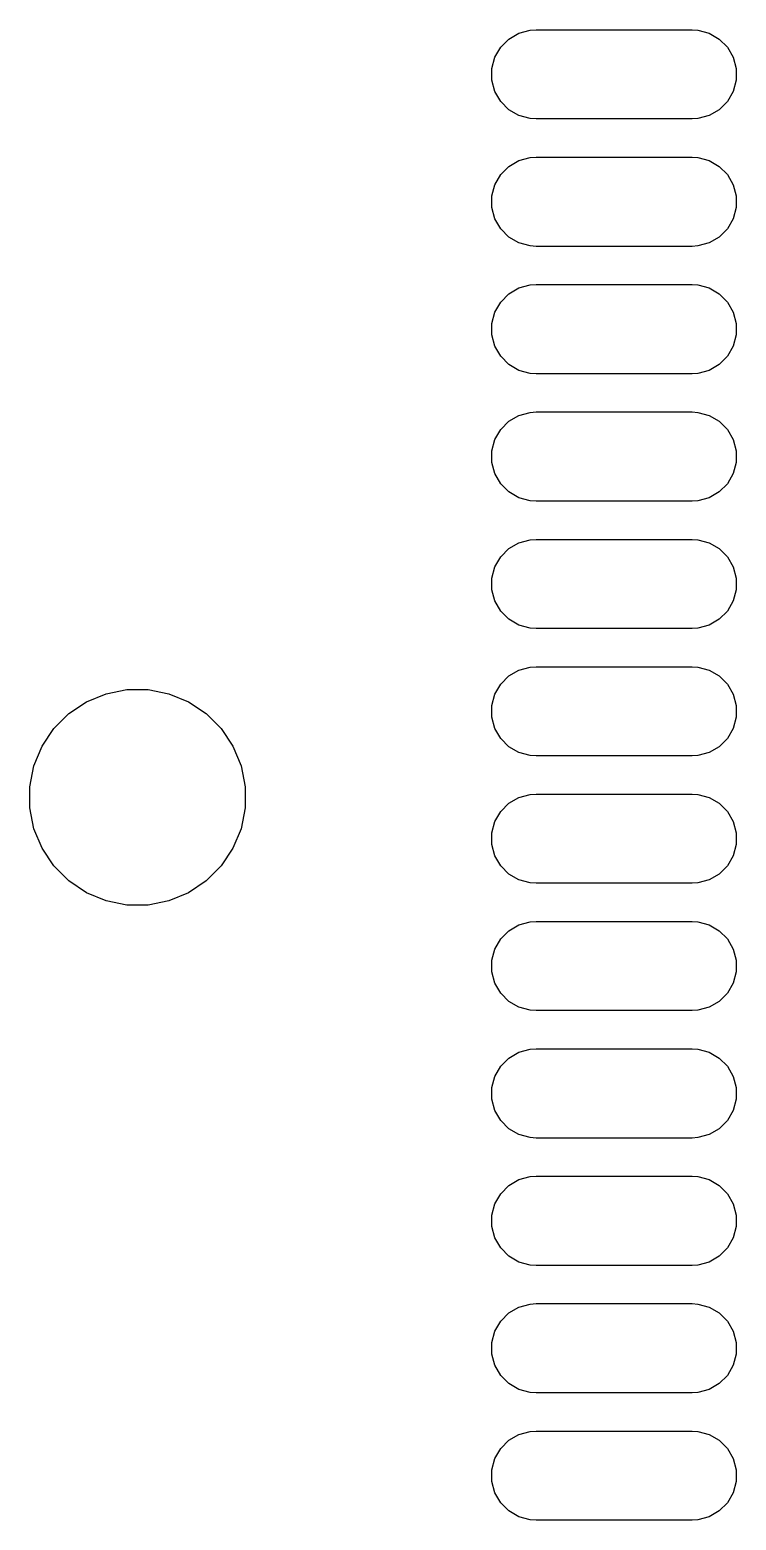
# Model space of a CAD drawing. Extents: x 76 to 193, y -170 to -23.
# Drawn here: x 155.93 to 161.48, y -145.13 to -133.43 of the extents above; entities that cross this region are included whole.
import ezdxf

# ---------------------------------------------------------------- set-up
doc = ezdxf.new("R2010")
doc.units = 0
doc.layers.add('BLACK', color=7, linetype='CONTINUOUS')

msp = doc.modelspace()

# ---------------------------------------------------------------- linework, layer by layer
at = {"layer": 'BLACK', "linetype": 'Continuous'}
for p, q in [((159.691433, -133.502896), (159.770561, -133.457212)), ((159.691433, -133.502896), (159.770561, -133.457212)), ((159.770561, -133.457212), (159.858816, -133.433564)), ((159.770561, -133.457212), (159.858816, -133.433564)), ((159.858816, -133.433564), (159.9045, -133.43057)), ((159.858816, -133.433564), (159.9045, -133.43057)), ((159.9045, -133.43057), (161.1295, -133.43057)), ((159.9045, -133.43057), (161.1295, -133.43057)), ((161.1295, -133.43057), (161.175184, -133.433564)), ((161.1295, -133.43057), (161.175184, -133.433564)), ((161.175184, -133.433564), (161.263439, -133.457212)), ((161.175184, -133.433564), (161.263439, -133.457212)), ((161.263439, -133.457212), (161.342567, -133.502896)), ((161.263439, -133.457212), (161.342567, -133.502896)), ((159.581142, -133.646631), (159.626826, -133.567503)), ((159.581142, -133.646631), (159.626826, -133.567503)), ((159.626826, -133.567503), (159.691433, -133.502896)), ((159.626826, -133.567503), (159.691433, -133.502896)), ((161.342567, -133.502896), (161.407174, -133.567503)), ((161.342567, -133.502896), (161.407174, -133.567503)), ((161.407174, -133.567503), (161.452858, -133.646631)), ((161.407174, -133.567503), (161.452858, -133.646631)), ((159.557494, -133.734886), (159.581142, -133.646631)), ((159.557494, -133.734886), (159.581142, -133.646631)), ((161.452858, -133.646631), (161.476506, -133.734886)), ((161.452858, -133.646631), (161.476506, -133.734886)), ((159.557494, -133.826254), (159.557494, -133.734886)), ((159.557494, -133.826254), (159.557494, -133.734886)), ((159.581142, -133.914509), (159.557494, -133.826254)), ((159.581142, -133.914509), (159.557494, -133.826254)), ((161.476506, -133.826254), (161.452858, -133.914509)), ((161.476506, -133.826254), (161.452858, -133.914509)), ((161.476506, -133.734886), (161.476506, -133.826254)), ((161.476506, -133.734886), (161.476506, -133.826254)), ((159.626826, -133.993637), (159.581142, -133.914509)), ((159.626826, -133.993637), (159.581142, -133.914509)), ((161.452858, -133.914509), (161.407174, -133.993637)), ((161.452858, -133.914509), (161.407174, -133.993637)), ((159.691433, -134.058244), (159.626826, -133.993637)), ((159.691433, -134.058244), (159.626826, -133.993637)), ((159.770561, -134.103928), (159.691433, -134.058244)), ((159.770561, -134.103928), (159.691433, -134.058244)), ((161.342567, -134.058244), (161.263439, -134.103928)), ((161.342567, -134.058244), (161.263439, -134.103928)), ((161.407174, -133.993637), (161.342567, -134.058244)), ((161.407174, -133.993637), (161.342567, -134.058244)), ((159.858816, -134.127576), (159.770561, -134.103928)), ((159.858816, -134.127576), (159.770561, -134.103928)), ((159.9045, -134.13057), (159.858816, -134.127576)), ((159.9045, -134.13057), (159.858816, -134.127576)), ((161.1295, -134.13057), (159.9045, -134.13057)), ((161.1295, -134.13057), (159.9045, -134.13057)), ((161.175184, -134.127576), (161.1295, -134.13057)), ((161.175184, -134.127576), (161.1295, -134.13057)), ((161.263439, -134.103928), (161.175184, -134.127576)), ((161.263439, -134.103928), (161.175184, -134.127576)), ((159.858816, -134.433564), (159.9045, -134.43057)), ((159.858816, -134.433564), (159.9045, -134.43057)), ((159.9045, -134.43057), (161.1295, -134.43057)), ((159.9045, -134.43057), (161.1295, -134.43057)), ((161.1295, -134.43057), (161.175184, -134.433564)), ((161.1295, -134.43057), (161.175184, -134.433564)), ((159.626826, -134.567503), (159.691433, -134.502896)), ((159.626826, -134.567503), (159.691433, -134.502896)), ((159.691433, -134.502896), (159.770561, -134.457212)), ((159.691433, -134.502896), (159.770561, -134.457212)), ((159.770561, -134.457212), (159.858816, -134.433564)), ((159.770561, -134.457212), (159.858816, -134.433564)), ((161.175184, -134.433564), (161.263439, -134.457212)), ((161.175184, -134.433564), (161.263439, -134.457212)), ((161.263439, -134.457212), (161.342567, -134.502896)), ((161.263439, -134.457212), (161.342567, -134.502896)), ((161.342567, -134.502896), (161.407174, -134.567503)), ((161.342567, -134.502896), (161.407174, -134.567503)), ((159.557494, -134.734886), (159.581142, -134.646631)), ((159.557494, -134.734886), (159.581142, -134.646631)), ((159.581142, -134.646631), (159.626826, -134.567503)), ((159.581142, -134.646631), (159.626826, -134.567503)), ((161.407174, -134.567503), (161.452858, -134.646631)), ((161.407174, -134.567503), (161.452858, -134.646631)), ((161.452858, -134.646631), (161.476506, -134.734886)), ((161.452858, -134.646631), (161.476506, -134.734886)), ((159.557494, -134.826254), (159.557494, -134.734886)), ((159.557494, -134.826254), (159.557494, -134.734886)), ((161.476506, -134.734886), (161.476506, -134.826254)), ((161.476506, -134.734886), (161.476506, -134.826254)), ((159.581142, -134.914509), (159.557494, -134.826254)), ((159.581142, -134.914509), (159.557494, -134.826254)), ((161.476506, -134.826254), (161.452858, -134.914509)), ((161.476506, -134.826254), (161.452858, -134.914509)), ((159.626826, -134.993637), (159.581142, -134.914509)), ((159.626826, -134.993637), (159.581142, -134.914509)), ((159.691433, -135.058244), (159.626826, -134.993637)), ((159.691433, -135.058244), (159.626826, -134.993637)), ((161.407174, -134.993637), (161.342567, -135.058244)), ((161.407174, -134.993637), (161.342567, -135.058244)), ((161.452858, -134.914509), (161.407174, -134.993637)), ((161.452858, -134.914509), (161.407174, -134.993637)), ((159.770561, -135.103928), (159.691433, -135.058244)), ((159.770561, -135.103928), (159.691433, -135.058244)), ((159.858816, -135.127576), (159.770561, -135.103928)), ((159.858816, -135.127576), (159.770561, -135.103928)), ((159.9045, -135.13057), (159.858816, -135.127576)), ((159.9045, -135.13057), (159.858816, -135.127576)), ((161.1295, -135.13057), (159.9045, -135.13057)), ((161.1295, -135.13057), (159.9045, -135.13057)), ((161.175184, -135.127576), (161.1295, -135.13057)), ((161.175184, -135.127576), (161.1295, -135.13057)), ((161.263439, -135.103928), (161.175184, -135.127576)), ((161.263439, -135.103928), (161.175184, -135.127576)), ((161.342567, -135.058244), (161.263439, -135.103928)), ((161.342567, -135.058244), (161.263439, -135.103928)), ((159.691433, -135.502896), (159.770561, -135.457212)), ((159.691433, -135.502896), (159.770561, -135.457212)), ((159.770561, -135.457212), (159.858816, -135.433564)), ((159.770561, -135.457212), (159.858816, -135.433564)), ((159.858816, -135.433564), (159.9045, -135.43057)), ((159.858816, -135.433564), (159.9045, -135.43057)), ((159.9045, -135.43057), (161.1295, -135.43057)), ((159.9045, -135.43057), (161.1295, -135.43057)), ((161.1295, -135.43057), (161.175184, -135.433564)), ((161.1295, -135.43057), (161.175184, -135.433564)), ((161.175184, -135.433564), (161.263439, -135.457212)), ((161.175184, -135.433564), (161.263439, -135.457212)), ((161.263439, -135.457212), (161.342567, -135.502896)), ((161.263439, -135.457212), (161.342567, -135.502896)), ((159.581142, -135.646631), (159.626826, -135.567503)), ((159.581142, -135.646631), (159.626826, -135.567503)), ((159.626826, -135.567503), (159.691433, -135.502896)), ((159.626826, -135.567503), (159.691433, -135.502896)), ((161.342567, -135.502896), (161.407174, -135.567503)), ((161.342567, -135.502896), (161.407174, -135.567503)), ((161.407174, -135.567503), (161.452858, -135.646631)), ((161.407174, -135.567503), (161.452858, -135.646631)), ((159.557494, -135.734886), (159.581142, -135.646631)), ((159.557494, -135.734886), (159.581142, -135.646631)), ((161.452858, -135.646631), (161.476506, -135.734886)), ((161.452858, -135.646631), (161.476506, -135.734886)), ((159.557494, -135.826254), (159.557494, -135.734886)), ((159.557494, -135.826254), (159.557494, -135.734886)), ((159.581142, -135.914509), (159.557494, -135.826254)), ((159.581142, -135.914509), (159.557494, -135.826254)), ((161.476506, -135.826254), (161.452858, -135.914509)), ((161.476506, -135.826254), (161.452858, -135.914509)), ((161.476506, -135.734886), (161.476506, -135.826254)), ((161.476506, -135.734886), (161.476506, -135.826254)), ((159.626826, -135.993637), (159.581142, -135.914509)), ((159.626826, -135.993637), (159.581142, -135.914509)), ((161.452858, -135.914509), (161.407174, -135.993637)), ((161.452858, -135.914509), (161.407174, -135.993637)), ((159.691433, -136.058244), (159.626826, -135.993637)), ((159.691433, -136.058244), (159.626826, -135.993637)), ((159.770561, -136.103928), (159.691433, -136.058244)), ((159.770561, -136.103928), (159.691433, -136.058244)), ((161.342567, -136.058244), (161.263439, -136.103928)), ((161.342567, -136.058244), (161.263439, -136.103928)), ((161.407174, -135.993637), (161.342567, -136.058244)), ((161.407174, -135.993637), (161.342567, -136.058244)), ((159.858816, -136.127576), (159.770561, -136.103928)), ((159.858816, -136.127576), (159.770561, -136.103928)), ((159.9045, -136.13057), (159.858816, -136.127576)), ((159.9045, -136.13057), (159.858816, -136.127576)), ((161.1295, -136.13057), (159.9045, -136.13057)), ((161.1295, -136.13057), (159.9045, -136.13057)), ((161.175184, -136.127576), (161.1295, -136.13057)), ((161.175184, -136.127576), (161.1295, -136.13057)), ((161.263439, -136.103928), (161.175184, -136.127576)), ((161.263439, -136.103928), (161.175184, -136.127576)), ((159.626826, -136.567503), (159.691433, -136.502896)), ((159.626826, -136.567503), (159.691433, -136.502896)), ((159.691433, -136.502896), (159.770561, -136.457212)), ((159.691433, -136.502896), (159.770561, -136.457212)), ((159.770561, -136.457212), (159.858816, -136.433564)), ((159.770561, -136.457212), (159.858816, -136.433564)), ((159.858816, -136.433564), (159.9045, -136.43057)), ((159.858816, -136.433564), (159.9045, -136.43057)), ((159.9045, -136.43057), (161.1295, -136.43057)), ((159.9045, -136.43057), (161.1295, -136.43057)), ((161.1295, -136.43057), (161.175184, -136.433564)), ((161.1295, -136.43057), (161.175184, -136.433564)), ((161.175184, -136.433564), (161.263439, -136.457212)), ((161.175184, -136.433564), (161.263439, -136.457212)), ((161.263439, -136.457212), (161.342567, -136.502896)), ((161.263439, -136.457212), (161.342567, -136.502896)), ((161.342567, -136.502896), (161.407174, -136.567503)), ((161.342567, -136.502896), (161.407174, -136.567503)), ((159.557494, -136.734886), (159.581142, -136.646631)), ((159.557494, -136.734886), (159.581142, -136.646631)), ((159.581142, -136.646631), (159.626826, -136.567503)), ((159.581142, -136.646631), (159.626826, -136.567503)), ((161.407174, -136.567503), (161.452858, -136.646631)), ((161.407174, -136.567503), (161.452858, -136.646631)), ((161.452858, -136.646631), (161.476506, -136.734886)), ((161.452858, -136.646631), (161.476506, -136.734886)), ((159.557494, -136.826254), (159.557494, -136.734886)), ((159.557494, -136.826254), (159.557494, -136.734886)), ((161.476506, -136.734886), (161.476506, -136.826254)), ((161.476506, -136.734886), (161.476506, -136.826254)), ((159.581142, -136.914509), (159.557494, -136.826254)), ((159.581142, -136.914509), (159.557494, -136.826254)), ((161.476506, -136.826254), (161.452858, -136.914509)), ((161.476506, -136.826254), (161.452858, -136.914509)), ((159.626826, -136.993637), (159.581142, -136.914509)), ((159.626826, -136.993637), (159.581142, -136.914509)), ((159.691433, -137.058244), (159.626826, -136.993637)), ((159.691433, -137.058244), (159.626826, -136.993637)), ((161.407174, -136.993637), (161.342567, -137.058244)), ((161.407174, -136.993637), (161.342567, -137.058244)), ((161.452858, -136.914509), (161.407174, -136.993637)), ((161.452858, -136.914509), (161.407174, -136.993637)), ((159.770561, -137.103928), (159.691433, -137.058244)), ((159.770561, -137.103928), (159.691433, -137.058244)), ((159.858816, -137.127576), (159.770561, -137.103928)), ((159.858816, -137.127576), (159.770561, -137.103928)), ((161.263439, -137.103928), (161.175184, -137.127576)), ((161.263439, -137.103928), (161.175184, -137.127576)), ((161.342567, -137.058244), (161.263439, -137.103928)), ((161.342567, -137.058244), (161.263439, -137.103928)), ((159.9045, -137.13057), (159.858816, -137.127576)), ((159.9045, -137.13057), (159.858816, -137.127576)), ((161.1295, -137.13057), (159.9045, -137.13057)), ((161.1295, -137.13057), (159.9045, -137.13057)), ((161.175184, -137.127576), (161.1295, -137.13057)), ((161.175184, -137.127576), (161.1295, -137.13057)), ((159.691433, -137.502896), (159.770561, -137.457212)), ((159.691433, -137.502896), (159.770561, -137.457212)), ((159.770561, -137.457212), (159.858816, -137.433564)), ((159.770561, -137.457212), (159.858816, -137.433564)), ((159.858816, -137.433564), (159.9045, -137.43057)), ((159.858816, -137.433564), (159.9045, -137.43057)), ((159.9045, -137.43057), (161.1295, -137.43057)), ((159.9045, -137.43057), (161.1295, -137.43057)), ((161.1295, -137.43057), (161.175184, -137.433564)), ((161.1295, -137.43057), (161.175184, -137.433564)), ((161.175184, -137.433564), (161.263439, -137.457212)), ((161.175184, -137.433564), (161.263439, -137.457212)), ((161.263439, -137.457212), (161.342567, -137.502896)), ((161.263439, -137.457212), (161.342567, -137.502896)), ((159.581142, -137.646631), (159.626826, -137.567503)), ((159.581142, -137.646631), (159.626826, -137.567503)), ((159.626826, -137.567503), (159.691433, -137.502896)), ((159.626826, -137.567503), (159.691433, -137.502896)), ((161.342567, -137.502896), (161.407174, -137.567503)), ((161.342567, -137.502896), (161.407174, -137.567503)), ((161.407174, -137.567503), (161.452858, -137.646631)), ((161.407174, -137.567503), (161.452858, -137.646631)), ((159.557494, -137.734886), (159.581142, -137.646631)), ((159.557494, -137.734886), (159.581142, -137.646631)), ((161.452858, -137.646631), (161.476506, -137.734886)), ((161.452858, -137.646631), (161.476506, -137.734886)), ((159.557494, -137.826254), (159.557494, -137.734886)), ((159.557494, -137.826254), (159.557494, -137.734886)), ((161.476506, -137.734886), (161.476506, -137.826254)), ((161.476506, -137.734886), (161.476506, -137.826254)), ((159.581142, -137.914509), (159.557494, -137.826254)), ((159.581142, -137.914509), (159.557494, -137.826254)), ((159.626826, -137.993637), (159.581142, -137.914509)), ((159.626826, -137.993637), (159.581142, -137.914509)), ((161.452858, -137.914509), (161.407174, -137.993637)), ((161.452858, -137.914509), (161.407174, -137.993637)), ((161.476506, -137.826254), (161.452858, -137.914509)), ((161.476506, -137.826254), (161.452858, -137.914509)), ((159.691433, -138.058244), (159.626826, -137.993637)), ((159.691433, -138.058244), (159.626826, -137.993637)), ((159.770561, -138.103928), (159.691433, -138.058244)), ((159.770561, -138.103928), (159.691433, -138.058244)), ((161.342567, -138.058244), (161.263439, -138.103928)), ((161.342567, -138.058244), (161.263439, -138.103928)), ((161.407174, -137.993637), (161.342567, -138.058244)), ((161.407174, -137.993637), (161.342567, -138.058244)), ((159.858816, -138.127576), (159.770561, -138.103928)), ((159.858816, -138.127576), (159.770561, -138.103928)), ((159.9045, -138.13057), (159.858816, -138.127576)), ((159.9045, -138.13057), (159.858816, -138.127576)), ((161.1295, -138.13057), (159.9045, -138.13057)), ((161.1295, -138.13057), (159.9045, -138.13057)), ((161.175184, -138.127576), (161.1295, -138.13057)), ((161.175184, -138.127576), (161.1295, -138.13057)), ((161.263439, -138.103928), (161.175184, -138.127576)), ((161.263439, -138.103928), (161.175184, -138.127576)), ((159.626826, -138.567503), (159.691433, -138.502896)), ((159.626826, -138.567503), (159.691433, -138.502896)), ((159.691433, -138.502896), (159.770561, -138.457212)), ((159.691433, -138.502896), (159.770561, -138.457212)), ((159.770561, -138.457212), (159.858816, -138.433564)), ((159.770561, -138.457212), (159.858816, -138.433564)), ((159.858816, -138.433564), (159.9045, -138.43057)), ((159.858816, -138.433564), (159.9045, -138.43057)), ((159.9045, -138.43057), (161.1295, -138.43057)), ((159.9045, -138.43057), (161.1295, -138.43057)), ((161.1295, -138.43057), (161.175184, -138.433564)), ((161.1295, -138.43057), (161.175184, -138.433564)), ((161.175184, -138.433564), (161.263439, -138.457212)), ((161.175184, -138.433564), (161.263439, -138.457212)), ((161.263439, -138.457212), (161.342567, -138.502896)), ((161.263439, -138.457212), (161.342567, -138.502896)), ((161.342567, -138.502896), (161.407174, -138.567503)), ((161.342567, -138.502896), (161.407174, -138.567503)), ((156.373813, -138.705937), (156.527758, -138.642171)), ((156.527758, -138.642171), (156.691185, -138.609663)), ((156.691185, -138.609663), (156.857815, -138.609663)), ((156.857815, -138.609663), (157.021242, -138.642171)), ((157.021242, -138.642171), (157.175187, -138.705937)), ((159.581142, -138.646631), (159.626826, -138.567503)), ((159.581142, -138.646631), (159.626826, -138.567503)), ((161.407174, -138.567503), (161.452858, -138.646631)), ((161.407174, -138.567503), (161.452858, -138.646631)), ((156.235266, -138.798511), (156.373813, -138.705937)), ((157.175187, -138.705937), (157.313734, -138.798511)), ((159.557494, -138.734886), (159.581142, -138.646631)), ((159.557494, -138.734886), (159.581142, -138.646631)), ((159.557494, -138.826254), (159.557494, -138.734886)), ((159.557494, -138.826254), (159.557494, -138.734886)), ((161.452858, -138.646631), (161.476506, -138.734886)), ((161.452858, -138.646631), (161.476506, -138.734886)), ((161.476506, -138.734886), (161.476506, -138.826254)), ((161.476506, -138.734886), (161.476506, -138.826254)), ((156.117441, -138.916336), (156.235266, -138.798511)), ((157.313734, -138.798511), (157.431559, -138.916336)), ((159.581142, -138.914509), (159.557494, -138.826254)), ((159.581142, -138.914509), (159.557494, -138.826254)), ((161.476506, -138.826254), (161.452858, -138.914509)), ((161.476506, -138.826254), (161.452858, -138.914509)), ((156.024867, -139.054883), (156.117441, -138.916336)), ((157.431559, -138.916336), (157.524133, -139.054883)), ((159.626826, -138.993637), (159.581142, -138.914509)), ((159.626826, -138.993637), (159.581142, -138.914509)), ((159.691433, -139.058244), (159.626826, -138.993637)), ((159.691433, -139.058244), (159.626826, -138.993637)), ((161.407174, -138.993637), (161.342567, -139.058244)), ((161.407174, -138.993637), (161.342567, -139.058244)), ((161.452858, -138.914509), (161.407174, -138.993637)), ((161.452858, -138.914509), (161.407174, -138.993637)), ((155.961101, -139.208828), (156.024867, -139.054883)), ((157.524133, -139.054883), (157.587899, -139.208828)), ((159.770561, -139.103928), (159.691433, -139.058244)), ((159.770561, -139.103928), (159.691433, -139.058244)), ((159.858816, -139.127576), (159.770561, -139.103928)), ((159.858816, -139.127576), (159.770561, -139.103928)), ((161.263439, -139.103928), (161.175184, -139.127576)), ((161.263439, -139.103928), (161.175184, -139.127576)), ((161.342567, -139.058244), (161.263439, -139.103928)), ((161.342567, -139.058244), (161.263439, -139.103928)), ((155.928593, -139.372255), (155.961101, -139.208828)), ((157.587899, -139.208828), (157.620407, -139.372255)), ((159.9045, -139.13057), (159.858816, -139.127576)), ((159.9045, -139.13057), (159.858816, -139.127576)), ((161.1295, -139.13057), (159.9045, -139.13057)), ((161.1295, -139.13057), (159.9045, -139.13057)), ((161.175184, -139.127576), (161.1295, -139.13057)), ((161.175184, -139.127576), (161.1295, -139.13057)), ((155.928593, -139.538885), (155.928593, -139.372255)), ((157.620407, -139.372255), (157.620407, -139.538885)), ((159.691433, -139.502896), (159.770561, -139.457212)), ((159.691433, -139.502896), (159.770561, -139.457212)), ((159.770561, -139.457212), (159.858816, -139.433564)), ((159.770561, -139.457212), (159.858816, -139.433564)), ((159.858816, -139.433564), (159.9045, -139.43057)), ((159.858816, -139.433564), (159.9045, -139.43057)), ((159.9045, -139.43057), (161.1295, -139.43057)), ((159.9045, -139.43057), (161.1295, -139.43057)), ((161.1295, -139.43057), (161.175184, -139.433564)), ((161.1295, -139.43057), (161.175184, -139.433564)), ((161.175184, -139.433564), (161.263439, -139.457212)), ((161.175184, -139.433564), (161.263439, -139.457212)), ((161.263439, -139.457212), (161.342567, -139.502896)), ((161.263439, -139.457212), (161.342567, -139.502896)), ((155.961101, -139.702312), (155.928593, -139.538885)), ((157.620407, -139.538885), (157.587899, -139.702312)), ((159.581142, -139.646631), (159.626826, -139.567503)), ((159.581142, -139.646631), (159.626826, -139.567503)), ((159.626826, -139.567503), (159.691433, -139.502896)), ((159.626826, -139.567503), (159.691433, -139.502896)), ((161.342567, -139.502896), (161.407174, -139.567503)), ((161.342567, -139.502896), (161.407174, -139.567503)), ((161.407174, -139.567503), (161.452858, -139.646631)), ((161.407174, -139.567503), (161.452858, -139.646631)), ((159.557494, -139.734886), (159.581142, -139.646631)), ((159.557494, -139.734886), (159.581142, -139.646631)), ((161.452858, -139.646631), (161.476506, -139.734886)), ((161.452858, -139.646631), (161.476506, -139.734886)), ((156.024867, -139.856257), (155.961101, -139.702312)), ((157.587899, -139.702312), (157.524133, -139.856257)), ((159.557494, -139.826254), (159.557494, -139.734886)), ((159.557494, -139.826254), (159.557494, -139.734886)), ((161.476506, -139.734886), (161.476506, -139.826254)), ((161.476506, -139.734886), (161.476506, -139.826254)), ((156.117441, -139.994804), (156.024867, -139.856257)), ((157.524133, -139.856257), (157.431559, -139.994804)), ((159.581142, -139.914509), (159.557494, -139.826254)), ((159.581142, -139.914509), (159.557494, -139.826254)), ((159.626826, -139.993637), (159.581142, -139.914509)), ((159.626826, -139.993637), (159.581142, -139.914509)), ((161.452858, -139.914509), (161.407174, -139.993637)), ((161.452858, -139.914509), (161.407174, -139.993637)), ((161.476506, -139.826254), (161.452858, -139.914509)), ((161.476506, -139.826254), (161.452858, -139.914509)), ((156.235266, -140.112629), (156.117441, -139.994804)), ((157.431559, -139.994804), (157.313734, -140.112629)), ((159.691433, -140.058244), (159.626826, -139.993637)), ((159.691433, -140.058244), (159.626826, -139.993637)), ((161.407174, -139.993637), (161.342567, -140.058244)), ((161.407174, -139.993637), (161.342567, -140.058244)), ((156.373813, -140.205203), (156.235266, -140.112629)), ((157.313734, -140.112629), (157.175187, -140.205203)), ((159.770561, -140.103928), (159.691433, -140.058244)), ((159.770561, -140.103928), (159.691433, -140.058244)), ((159.858816, -140.127576), (159.770561, -140.103928)), ((159.858816, -140.127576), (159.770561, -140.103928)), ((159.9045, -140.13057), (159.858816, -140.127576)), ((159.9045, -140.13057), (159.858816, -140.127576)), ((161.1295, -140.13057), (159.9045, -140.13057)), ((161.1295, -140.13057), (159.9045, -140.13057)), ((161.175184, -140.127576), (161.1295, -140.13057)), ((161.175184, -140.127576), (161.1295, -140.13057)), ((161.263439, -140.103928), (161.175184, -140.127576)), ((161.263439, -140.103928), (161.175184, -140.127576)), ((161.342567, -140.058244), (161.263439, -140.103928)), ((161.342567, -140.058244), (161.263439, -140.103928)), ((156.527758, -140.268969), (156.373813, -140.205203)), ((156.691185, -140.301477), (156.527758, -140.268969)), ((157.021242, -140.268969), (156.857815, -140.301477)), ((157.175187, -140.205203), (157.021242, -140.268969)), ((156.857815, -140.301477), (156.691185, -140.301477)), ((159.626826, -140.567503), (159.691433, -140.502896)), ((159.626826, -140.567503), (159.691433, -140.502896)), ((159.691433, -140.502896), (159.770561, -140.457212)), ((159.691433, -140.502896), (159.770561, -140.457212)), ((159.770561, -140.457212), (159.858816, -140.433564)), ((159.770561, -140.457212), (159.858816, -140.433564)), ((159.858816, -140.433564), (159.9045, -140.43057)), ((159.858816, -140.433564), (159.9045, -140.43057)), ((159.9045, -140.43057), (161.1295, -140.43057)), ((159.9045, -140.43057), (161.1295, -140.43057)), ((161.1295, -140.43057), (161.175184, -140.433564)), ((161.1295, -140.43057), (161.175184, -140.433564)), ((161.175184, -140.433564), (161.263439, -140.457212)), ((161.175184, -140.433564), (161.263439, -140.457212)), ((161.263439, -140.457212), (161.342567, -140.502896)), ((161.263439, -140.457212), (161.342567, -140.502896)), ((161.342567, -140.502896), (161.407174, -140.567503)), ((161.342567, -140.502896), (161.407174, -140.567503)), ((159.581142, -140.646631), (159.626826, -140.567503)), ((159.581142, -140.646631), (159.626826, -140.567503)), ((161.407174, -140.567503), (161.452858, -140.646631)), ((161.407174, -140.567503), (161.452858, -140.646631)), ((159.557494, -140.734886), (159.581142, -140.646631)), ((159.557494, -140.734886), (159.581142, -140.646631)), ((159.557494, -140.826254), (159.557494, -140.734886)), ((159.557494, -140.826254), (159.557494, -140.734886)), ((161.452858, -140.646631), (161.476506, -140.734886)), ((161.452858, -140.646631), (161.476506, -140.734886)), ((161.476506, -140.734886), (161.476506, -140.826254)), ((161.476506, -140.734886), (161.476506, -140.826254)), ((159.581142, -140.914509), (159.557494, -140.826254)), ((159.581142, -140.914509), (159.557494, -140.826254)), ((161.476506, -140.826254), (161.452858, -140.914509)), ((161.476506, -140.826254), (161.452858, -140.914509)), ((159.626826, -140.993637), (159.581142, -140.914509)), ((159.626826, -140.993637), (159.581142, -140.914509)), ((161.452858, -140.914509), (161.407174, -140.993637)), ((161.452858, -140.914509), (161.407174, -140.993637)), ((159.691433, -141.058244), (159.626826, -140.993637)), ((159.691433, -141.058244), (159.626826, -140.993637)), ((159.770561, -141.103928), (159.691433, -141.058244)), ((159.770561, -141.103928), (159.691433, -141.058244)), ((161.342567, -141.058244), (161.263439, -141.103928)), ((161.342567, -141.058244), (161.263439, -141.103928)), ((161.407174, -140.993637), (161.342567, -141.058244)), ((161.407174, -140.993637), (161.342567, -141.058244)), ((159.858816, -141.127576), (159.770561, -141.103928)), ((159.858816, -141.127576), (159.770561, -141.103928)), ((159.9045, -141.13057), (159.858816, -141.127576)), ((159.9045, -141.13057), (159.858816, -141.127576)), ((161.1295, -141.13057), (159.9045, -141.13057)), ((161.1295, -141.13057), (159.9045, -141.13057)), ((161.175184, -141.127576), (161.1295, -141.13057)), ((161.175184, -141.127576), (161.1295, -141.13057)), ((161.263439, -141.103928), (161.175184, -141.127576)), ((161.263439, -141.103928), (161.175184, -141.127576)), ((159.770561, -141.457212), (159.858816, -141.433564)), ((159.770561, -141.457212), (159.858816, -141.433564)), ((159.858816, -141.433564), (159.9045, -141.43057)), ((159.858816, -141.433564), (159.9045, -141.43057)), ((159.9045, -141.43057), (161.1295, -141.43057)), ((159.9045, -141.43057), (161.1295, -141.43057)), ((161.1295, -141.43057), (161.175184, -141.433564)), ((161.1295, -141.43057), (161.175184, -141.433564)), ((161.175184, -141.433564), (161.263439, -141.457212)), ((161.175184, -141.433564), (161.263439, -141.457212)), ((159.581142, -141.646631), (159.626826, -141.567503)), ((159.581142, -141.646631), (159.626826, -141.567503)), ((159.626826, -141.567503), (159.691433, -141.502896)), ((159.626826, -141.567503), (159.691433, -141.502896)), ((159.691433, -141.502896), (159.770561, -141.457212)), ((159.691433, -141.502896), (159.770561, -141.457212)), ((161.263439, -141.457212), (161.342567, -141.502896)), ((161.263439, -141.457212), (161.342567, -141.502896)), ((161.342567, -141.502896), (161.407174, -141.567503)), ((161.342567, -141.502896), (161.407174, -141.567503)), ((161.407174, -141.567503), (161.452858, -141.646631)), ((161.407174, -141.567503), (161.452858, -141.646631)), ((159.557494, -141.734886), (159.581142, -141.646631)), ((159.557494, -141.734886), (159.581142, -141.646631)), ((161.452858, -141.646631), (161.476506, -141.734886)), ((161.452858, -141.646631), (161.476506, -141.734886)), ((159.557494, -141.826254), (159.557494, -141.734886)), ((159.557494, -141.826254), (159.557494, -141.734886)), ((161.476506, -141.734886), (161.476506, -141.826254)), ((161.476506, -141.734886), (161.476506, -141.826254)), ((159.581142, -141.914509), (159.557494, -141.826254)), ((159.581142, -141.914509), (159.557494, -141.826254)), ((159.626826, -141.993637), (159.581142, -141.914509)), ((159.626826, -141.993637), (159.581142, -141.914509)), ((161.452858, -141.914509), (161.407174, -141.993637)), ((161.452858, -141.914509), (161.407174, -141.993637)), ((161.476506, -141.826254), (161.452858, -141.914509)), ((161.476506, -141.826254), (161.452858, -141.914509)), ((159.691433, -142.058244), (159.626826, -141.993637)), ((159.691433, -142.058244), (159.626826, -141.993637)), ((161.407174, -141.993637), (161.342567, -142.058244)), ((161.407174, -141.993637), (161.342567, -142.058244)), ((159.770561, -142.103928), (159.691433, -142.058244)), ((159.770561, -142.103928), (159.691433, -142.058244)), ((159.858816, -142.127576), (159.770561, -142.103928)), ((159.858816, -142.127576), (159.770561, -142.103928)), ((159.9045, -142.13057), (159.858816, -142.127576)), ((159.9045, -142.13057), (159.858816, -142.127576)), ((161.1295, -142.13057), (159.9045, -142.13057)), ((161.1295, -142.13057), (159.9045, -142.13057)), ((161.175184, -142.127576), (161.1295, -142.13057)), ((161.175184, -142.127576), (161.1295, -142.13057)), ((161.263439, -142.103928), (161.175184, -142.127576)), ((161.263439, -142.103928), (161.175184, -142.127576)), ((161.342567, -142.058244), (161.263439, -142.103928)), ((161.342567, -142.058244), (161.263439, -142.103928)), ((159.626826, -142.567503), (159.691433, -142.502896)), ((159.626826, -142.567503), (159.691433, -142.502896)), ((159.691433, -142.502896), (159.770561, -142.457212)), ((159.691433, -142.502896), (159.770561, -142.457212)), ((159.770561, -142.457212), (159.858816, -142.433564)), ((159.770561, -142.457212), (159.858816, -142.433564)), ((159.858816, -142.433564), (159.9045, -142.43057)), ((159.858816, -142.433564), (159.9045, -142.43057)), ((159.9045, -142.43057), (161.1295, -142.43057)), ((159.9045, -142.43057), (161.1295, -142.43057)), ((161.1295, -142.43057), (161.175184, -142.433564)), ((161.1295, -142.43057), (161.175184, -142.433564)), ((161.175184, -142.433564), (161.263439, -142.457212)), ((161.175184, -142.433564), (161.263439, -142.457212)), ((161.263439, -142.457212), (161.342567, -142.502896)), ((161.263439, -142.457212), (161.342567, -142.502896)), ((161.342567, -142.502896), (161.407174, -142.567503)), ((161.342567, -142.502896), (161.407174, -142.567503)), ((159.581142, -142.646631), (159.626826, -142.567503)), ((159.581142, -142.646631), (159.626826, -142.567503)), ((161.407174, -142.567503), (161.452858, -142.646631)), ((161.407174, -142.567503), (161.452858, -142.646631)), ((159.557494, -142.734886), (159.581142, -142.646631)), ((159.557494, -142.734886), (159.581142, -142.646631)), ((159.557494, -142.826254), (159.557494, -142.734886)), ((159.557494, -142.826254), (159.557494, -142.734886)), ((161.452858, -142.646631), (161.476506, -142.734886)), ((161.452858, -142.646631), (161.476506, -142.734886)), ((161.476506, -142.734886), (161.476506, -142.826254)), ((161.476506, -142.734886), (161.476506, -142.826254)), ((159.581142, -142.914509), (159.557494, -142.826254)), ((159.581142, -142.914509), (159.557494, -142.826254)), ((161.476506, -142.826254), (161.452858, -142.914509)), ((161.476506, -142.826254), (161.452858, -142.914509)), ((159.626826, -142.993637), (159.581142, -142.914509)), ((159.626826, -142.993637), (159.581142, -142.914509)), ((161.452858, -142.914509), (161.407174, -142.993637)), ((161.452858, -142.914509), (161.407174, -142.993637)), ((159.691433, -143.058244), (159.626826, -142.993637)), ((159.691433, -143.058244), (159.626826, -142.993637)), ((159.770561, -143.103928), (159.691433, -143.058244)), ((159.770561, -143.103928), (159.691433, -143.058244)), ((161.342567, -143.058244), (161.263439, -143.103928)), ((161.342567, -143.058244), (161.263439, -143.103928)), ((161.407174, -142.993637), (161.342567, -143.058244)), ((161.407174, -142.993637), (161.342567, -143.058244)), ((159.858816, -143.127576), (159.770561, -143.103928)), ((159.858816, -143.127576), (159.770561, -143.103928)), ((159.9045, -143.13057), (159.858816, -143.127576)), ((159.9045, -143.13057), (159.858816, -143.127576)), ((161.1295, -143.13057), (159.9045, -143.13057)), ((161.1295, -143.13057), (159.9045, -143.13057)), ((161.175184, -143.127576), (161.1295, -143.13057)), ((161.175184, -143.127576), (161.1295, -143.13057)), ((161.263439, -143.103928), (161.175184, -143.127576)), ((161.263439, -143.103928), (161.175184, -143.127576)), ((159.770561, -143.457212), (159.858816, -143.433564)), ((159.770561, -143.457212), (159.858816, -143.433564)), ((159.858816, -143.433564), (159.9045, -143.43057)), ((159.858816, -143.433564), (159.9045, -143.43057)), ((159.9045, -143.43057), (161.1295, -143.43057)), ((159.9045, -143.43057), (161.1295, -143.43057)), ((161.1295, -143.43057), (161.175184, -143.433564)), ((161.1295, -143.43057), (161.175184, -143.433564)), ((161.175184, -143.433564), (161.263439, -143.457212)), ((161.175184, -143.433564), (161.263439, -143.457212)), ((159.626826, -143.567503), (159.691433, -143.502896)), ((159.626826, -143.567503), (159.691433, -143.502896)), ((159.691433, -143.502896), (159.770561, -143.457212)), ((159.691433, -143.502896), (159.770561, -143.457212)), ((161.263439, -143.457212), (161.342567, -143.502896)), ((161.263439, -143.457212), (161.342567, -143.502896)), ((161.342567, -143.502896), (161.407174, -143.567503)), ((161.342567, -143.502896), (161.407174, -143.567503)), ((159.557494, -143.734886), (159.581142, -143.646631)), ((159.557494, -143.734886), (159.581142, -143.646631)), ((159.581142, -143.646631), (159.626826, -143.567503)), ((159.581142, -143.646631), (159.626826, -143.567503)), ((161.407174, -143.567503), (161.452858, -143.646631)), ((161.407174, -143.567503), (161.452858, -143.646631)), ((161.452858, -143.646631), (161.476506, -143.734886)), ((161.452858, -143.646631), (161.476506, -143.734886)), ((159.557494, -143.826254), (159.557494, -143.734886)), ((159.557494, -143.826254), (159.557494, -143.734886)), ((161.476506, -143.734886), (161.476506, -143.826254)), ((161.476506, -143.734886), (161.476506, -143.826254)), ((159.581142, -143.914509), (159.557494, -143.826254)), ((159.581142, -143.914509), (159.557494, -143.826254)), ((161.476506, -143.826254), (161.452858, -143.914509)), ((161.476506, -143.826254), (161.452858, -143.914509)), ((159.626826, -143.993637), (159.581142, -143.914509)), ((159.626826, -143.993637), (159.581142, -143.914509)), ((159.691433, -144.058244), (159.626826, -143.993637)), ((159.691433, -144.058244), (159.626826, -143.993637)), ((161.407174, -143.993637), (161.342567, -144.058244)), ((161.407174, -143.993637), (161.342567, -144.058244)), ((161.452858, -143.914509), (161.407174, -143.993637)), ((161.452858, -143.914509), (161.407174, -143.993637)), ((159.770561, -144.103928), (159.691433, -144.058244)), ((159.770561, -144.103928), (159.691433, -144.058244)), ((159.858816, -144.127576), (159.770561, -144.103928)), ((159.858816, -144.127576), (159.770561, -144.103928)), ((159.9045, -144.13057), (159.858816, -144.127576)), ((159.9045, -144.13057), (159.858816, -144.127576)), ((161.1295, -144.13057), (159.9045, -144.13057)), ((161.1295, -144.13057), (159.9045, -144.13057)), ((161.175184, -144.127576), (161.1295, -144.13057)), ((161.175184, -144.127576), (161.1295, -144.13057)), ((161.263439, -144.103928), (161.175184, -144.127576)), ((161.263439, -144.103928), (161.175184, -144.127576)), ((161.342567, -144.058244), (161.263439, -144.103928)), ((161.342567, -144.058244), (161.263439, -144.103928)), ((159.691433, -144.502896), (159.770561, -144.457212)), ((159.691433, -144.502896), (159.770561, -144.457212)), ((159.770561, -144.457212), (159.858816, -144.433564)), ((159.770561, -144.457212), (159.858816, -144.433564)), ((159.858816, -144.433564), (159.9045, -144.43057)), ((159.858816, -144.433564), (159.9045, -144.43057)), ((159.9045, -144.43057), (161.1295, -144.43057)), ((159.9045, -144.43057), (161.1295, -144.43057)), ((161.1295, -144.43057), (161.175184, -144.433564)), ((161.1295, -144.43057), (161.175184, -144.433564)), ((161.175184, -144.433564), (161.263439, -144.457212)), ((161.175184, -144.433564), (161.263439, -144.457212)), ((161.263439, -144.457212), (161.342567, -144.502896)), ((161.263439, -144.457212), (161.342567, -144.502896)), ((159.581142, -144.646631), (159.626826, -144.567503)), ((159.581142, -144.646631), (159.626826, -144.567503)), ((159.626826, -144.567503), (159.691433, -144.502896)), ((159.626826, -144.567503), (159.691433, -144.502896)), ((161.342567, -144.502896), (161.407174, -144.567503)), ((161.342567, -144.502896), (161.407174, -144.567503)), ((161.407174, -144.567503), (161.452858, -144.646631)), ((161.407174, -144.567503), (161.452858, -144.646631)), ((159.557494, -144.734886), (159.581142, -144.646631)), ((159.557494, -144.734886), (159.581142, -144.646631)), ((161.452858, -144.646631), (161.476506, -144.734886)), ((161.452858, -144.646631), (161.476506, -144.734886)), ((159.557494, -144.826254), (159.557494, -144.734886)), ((159.557494, -144.826254), (159.557494, -144.734886)), ((159.581142, -144.914509), (159.557494, -144.826254)), ((159.581142, -144.914509), (159.557494, -144.826254)), ((161.476506, -144.826254), (161.452858, -144.914509)), ((161.476506, -144.826254), (161.452858, -144.914509)), ((161.476506, -144.734886), (161.476506, -144.826254)), ((161.476506, -144.734886), (161.476506, -144.826254)), ((159.626826, -144.993637), (159.581142, -144.914509)), ((159.626826, -144.993637), (159.581142, -144.914509)), ((161.452858, -144.914509), (161.407174, -144.993637)), ((161.452858, -144.914509), (161.407174, -144.993637)), ((159.691433, -145.058244), (159.626826, -144.993637)), ((159.691433, -145.058244), (159.626826, -144.993637)), ((159.770561, -145.103928), (159.691433, -145.058244)), ((159.770561, -145.103928), (159.691433, -145.058244)), ((161.342567, -145.058244), (161.263439, -145.103928)), ((161.342567, -145.058244), (161.263439, -145.103928)), ((161.407174, -144.993637), (161.342567, -145.058244)), ((161.407174, -144.993637), (161.342567, -145.058244)), ((159.858816, -145.127576), (159.770561, -145.103928)), ((159.858816, -145.127576), (159.770561, -145.103928)), ((159.9045, -145.13057), (159.858816, -145.127576)), ((159.9045, -145.13057), (159.858816, -145.127576)), ((161.1295, -145.13057), (159.9045, -145.13057)), ((161.1295, -145.13057), (159.9045, -145.13057)), ((161.175184, -145.127576), (161.1295, -145.13057)), ((161.175184, -145.127576), (161.1295, -145.13057)), ((161.263439, -145.103928), (161.175184, -145.127576)), ((161.263439, -145.103928), (161.175184, -145.127576))]:
    msp.add_line(p, q, dxfattribs=at)

doc.saveas('drawing.dxf')
